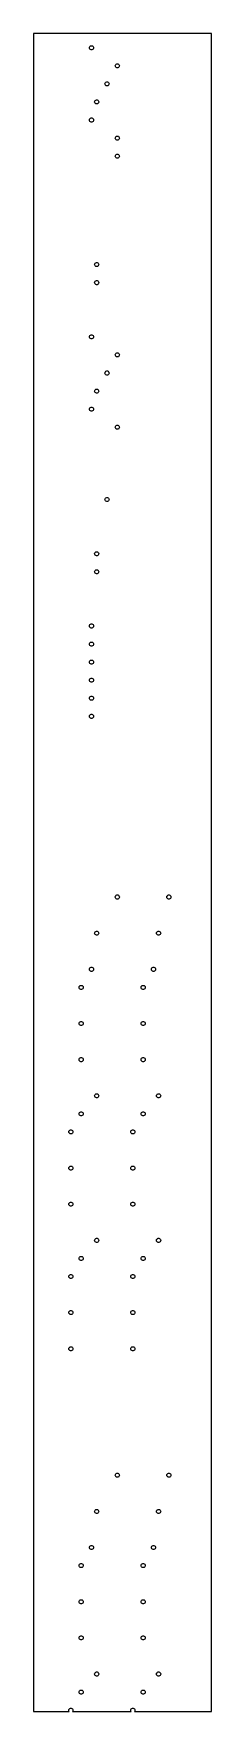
# Model space of a CAD drawing. Header units: metres. Extents: x 0 to 69, y 0 to 650.
import ezdxf

# ---------------------------------------------------------------- set-up
doc = ezdxf.new("R2010")
doc.units = ezdxf.units.M

msp = doc.modelspace()

# ---------------------------------------------------------------- linework, layer by layer
for p, q in [((69, 650), (0, 650)), ((0, 650), (0, 0)), ((69, 0), (69, 650)), ((21.7, 644.5), (21.7482, 644.774)), ((21.7482, 644.226), (21.7, 644.5)), ((21.7482, 644.774), (21.8872, 645.014)), ((21.8872, 643.986), (21.7482, 644.226)), ((21.8872, 645.014), (22.1, 645.193)), ((22.1, 643.807), (21.8872, 643.986)), ((22.1, 645.193), (22.3611, 645.288)), ((22.3611, 643.712), (22.1, 643.807)), ((22.3611, 645.288), (22.6389, 645.288)), ((22.6389, 643.712), (22.3611, 643.712)), ((22.6389, 645.288), (22.9, 645.193)), ((22.9, 643.807), (22.6389, 643.712)), ((22.9, 645.193), (23.1128, 645.014)), ((23.1128, 643.986), (22.9, 643.807)), ((23.1128, 645.014), (23.2518, 644.774)), ((23.2518, 644.226), (23.1128, 643.986)), ((23.2518, 644.774), (23.3, 644.5)), ((23.3, 644.5), (23.2518, 644.226)), ((31.7, 637.5), (31.7482, 637.774)), ((31.7482, 637.226), (31.7, 637.5)), ((31.7482, 637.774), (31.8872, 638.014)), ((31.8872, 636.986), (31.7482, 637.226)), ((31.8872, 638.014), (32.1, 638.193)), ((32.1, 638.193), (32.3611, 638.288)), ((32.3611, 638.288), (32.6389, 638.288)), ((32.6389, 638.288), (32.9, 638.193)), ((32.9, 638.193), (33.1128, 638.014)), ((33.1128, 638.014), (33.2518, 637.774)), ((33.2518, 637.226), (33.1128, 636.986)), ((33.2518, 637.774), (33.3, 637.5)), ((33.3, 637.5), (33.2518, 637.226)), ((27.7, 630.5), (27.7482, 630.774)), ((27.7482, 630.226), (27.7, 630.5)), ((27.7482, 630.774), (27.8872, 631.014)), ((27.8872, 631.014), (28.1, 631.193)), ((28.1, 631.193), (28.3611, 631.288)), ((28.3611, 631.288), (28.6389, 631.288)), ((28.6389, 631.288), (28.9, 631.193)), ((28.9, 631.193), (29.1128, 631.014)), ((29.1128, 631.014), (29.2518, 630.774)), ((29.2518, 630.774), (29.3, 630.5)), ((29.3, 630.5), (29.2518, 630.226)), ((32.1, 636.807), (31.8872, 636.986)), ((32.3611, 636.712), (32.1, 636.807)), ((32.6389, 636.712), (32.3611, 636.712)), ((32.9, 636.807), (32.6389, 636.712)), ((33.1128, 636.986), (32.9, 636.807)), ((23.7482, 623.774), (23.8872, 624.014)), ((23.8872, 624.014), (24.1, 624.193)), ((24.1, 624.193), (24.3611, 624.288)), ((24.3611, 624.288), (24.6389, 624.288)), ((24.6389, 624.288), (24.9, 624.193)), ((24.9, 624.193), (25.1128, 624.014)), ((25.1128, 624.014), (25.2518, 623.774)), ((27.8872, 629.986), (27.7482, 630.226)), ((28.1, 629.807), (27.8872, 629.986)), ((28.3611, 629.712), (28.1, 629.807)), ((28.6389, 629.712), (28.3611, 629.712)), ((28.9, 629.807), (28.6389, 629.712)), ((29.1128, 629.986), (28.9, 629.807)), ((29.2518, 630.226), (29.1128, 629.986)), ((23.7, 623.5), (23.7482, 623.774)), ((23.7482, 623.226), (23.7, 623.5)), ((23.8872, 622.986), (23.7482, 623.226)), ((24.1, 622.807), (23.8872, 622.986)), ((24.3611, 622.712), (24.1, 622.807)), ((24.6389, 622.712), (24.3611, 622.712)), ((24.9, 622.807), (24.6389, 622.712)), ((25.1128, 622.986), (24.9, 622.807)), ((25.2518, 623.226), (25.1128, 622.986)), ((25.2518, 623.774), (25.3, 623.5)), ((25.3, 623.5), (25.2518, 623.226)), ((21.7, 616.5), (21.7482, 616.774)), ((21.7482, 616.226), (21.7, 616.5)), ((21.7482, 616.774), (21.8872, 617.014)), ((21.8872, 615.986), (21.7482, 616.226)), ((21.8872, 617.014), (22.1, 617.193)), ((22.1, 615.807), (21.8872, 615.986)), ((22.1, 617.193), (22.3611, 617.288)), ((22.3611, 615.712), (22.1, 615.807)), ((22.3611, 617.288), (22.6389, 617.288)), ((22.6389, 615.712), (22.3611, 615.712)), ((22.6389, 617.288), (22.9, 617.193)), ((22.9, 615.807), (22.6389, 615.712)), ((22.9, 617.193), (23.1128, 617.014)), ((23.1128, 615.986), (22.9, 615.807)), ((23.1128, 617.014), (23.2518, 616.774)), ((23.2518, 616.226), (23.1128, 615.986)), ((23.2518, 616.774), (23.3, 616.5)), ((23.3, 616.5), (23.2518, 616.226)), ((31.7, 609.5), (31.7482, 609.774)), ((31.7482, 609.226), (31.7, 609.5)), ((31.7482, 609.774), (31.8872, 610.014)), ((31.8872, 608.986), (31.7482, 609.226)), ((31.8872, 610.014), (32.1, 610.193)), ((32.1, 608.807), (31.8872, 608.986)), ((32.1, 610.193), (32.3611, 610.288)), ((32.3611, 608.712), (32.1, 608.807)), ((32.3611, 610.288), (32.6389, 610.288)), ((32.6389, 608.712), (32.3611, 608.712)), ((32.6389, 610.288), (32.9, 610.193)), ((32.9, 608.807), (32.6389, 608.712)), ((32.9, 610.193), (33.1128, 610.014)), ((33.1128, 608.986), (32.9, 608.807)), ((33.1128, 610.014), (33.2518, 609.774)), ((33.2518, 609.226), (33.1128, 608.986)), ((33.2518, 609.774), (33.3, 609.5)), ((33.3, 609.5), (33.2518, 609.226)), ((31.7, 602.5), (31.7482, 602.774)), ((31.7482, 602.226), (31.7, 602.5)), ((31.7482, 602.774), (31.8872, 603.014)), ((31.8872, 601.986), (31.7482, 602.226)), ((31.8872, 603.014), (32.1, 603.193)), ((32.1, 601.807), (31.8872, 601.986)), ((32.1, 603.193), (32.3611, 603.288)), ((32.3611, 601.712), (32.1, 601.807)), ((32.3611, 603.288), (32.6389, 603.288)), ((32.6389, 601.712), (32.3611, 601.712)), ((32.6389, 603.288), (32.9, 603.193)), ((32.9, 601.807), (32.6389, 601.712)), ((32.9, 603.193), (33.1128, 603.014)), ((33.1128, 601.986), (32.9, 601.807)), ((33.1128, 603.014), (33.2518, 602.774)), ((33.2518, 602.226), (33.1128, 601.986)), ((33.2518, 602.774), (33.3, 602.5)), ((33.3, 602.5), (33.2518, 602.226)), ((23.7, 560.5), (23.7482, 560.774)), ((23.7482, 560.226), (23.7, 560.5)), ((23.7482, 560.774), (23.8872, 561.014)), ((23.8872, 559.986), (23.7482, 560.226)), ((23.8872, 561.014), (24.1, 561.193)), ((24.1, 559.807), (23.8872, 559.986)), ((24.1, 561.193), (24.3611, 561.288)), ((24.3611, 559.712), (24.1, 559.807)), ((24.3611, 561.288), (24.6389, 561.288)), ((24.6389, 559.712), (24.3611, 559.712)), ((24.6389, 561.288), (24.9, 561.193)), ((24.9, 559.807), (24.6389, 559.712)), ((24.9, 561.193), (25.1128, 561.014)), ((25.1128, 559.986), (24.9, 559.807)), ((25.1128, 561.014), (25.2518, 560.774)), ((25.2518, 560.226), (25.1128, 559.986)), ((25.2518, 560.774), (25.3, 560.5)), ((25.3, 560.5), (25.2518, 560.226)), ((23.7, 553.5), (23.7482, 553.774)), ((23.7482, 553.226), (23.7, 553.5)), ((23.7482, 553.774), (23.8872, 554.014)), ((23.8872, 552.986), (23.7482, 553.226)), ((23.8872, 554.014), (24.1, 554.193)), ((24.1, 552.807), (23.8872, 552.986)), ((24.1, 554.193), (24.3611, 554.288)), ((24.3611, 552.712), (24.1, 552.807)), ((24.3611, 554.288), (24.6389, 554.288)), ((24.6389, 552.712), (24.3611, 552.712)), ((24.6389, 554.288), (24.9, 554.193)), ((24.9, 552.807), (24.6389, 552.712)), ((24.9, 554.193), (25.1128, 554.014)), ((25.1128, 552.986), (24.9, 552.807)), ((25.1128, 554.014), (25.2518, 553.774)), ((25.2518, 553.226), (25.1128, 552.986)), ((25.2518, 553.774), (25.3, 553.5)), ((25.3, 553.5), (25.2518, 553.226)), ((21.7482, 532.774), (21.8872, 533.014)), ((21.8872, 533.014), (22.1, 533.193)), ((22.1, 533.193), (22.3611, 533.288)), ((22.3611, 533.288), (22.6389, 533.288)), ((22.6389, 533.288), (22.9, 533.193)), ((22.9, 533.193), (23.1128, 533.014)), ((23.1128, 533.014), (23.2518, 532.774)), ((21.7, 532.5), (21.7482, 532.774)), ((21.7482, 532.226), (21.7, 532.5)), ((21.8872, 531.986), (21.7482, 532.226)), ((22.1, 531.807), (21.8872, 531.986)), ((22.3611, 531.712), (22.1, 531.807)), ((22.6389, 531.712), (22.3611, 531.712)), ((22.9, 531.807), (22.6389, 531.712)), ((23.1128, 531.986), (22.9, 531.807)), ((23.2518, 532.226), (23.1128, 531.986)), ((23.2518, 532.774), (23.3, 532.5)), ((23.3, 532.5), (23.2518, 532.226)), ((31.7, 525.5), (31.7482, 525.774)), ((31.7482, 525.226), (31.7, 525.5)), ((31.7482, 525.774), (31.8872, 526.014)), ((31.8872, 524.986), (31.7482, 525.226)), ((31.8872, 526.014), (32.1, 526.193)), ((32.1, 524.807), (31.8872, 524.986)), ((32.1, 526.193), (32.3611, 526.288)), ((32.3611, 524.712), (32.1, 524.807)), ((32.3611, 526.288), (32.6389, 526.288)), ((32.6389, 524.712), (32.3611, 524.712)), ((32.6389, 526.288), (32.9, 526.193)), ((32.9, 524.807), (32.6389, 524.712)), ((32.9, 526.193), (33.1128, 526.014)), ((33.1128, 524.986), (32.9, 524.807)), ((33.1128, 526.014), (33.2518, 525.774)), ((33.2518, 525.226), (33.1128, 524.986)), ((33.2518, 525.774), (33.3, 525.5)), ((33.3, 525.5), (33.2518, 525.226)), ((27.7, 518.5), (27.7482, 518.774)), ((27.7482, 518.226), (27.7, 518.5)), ((27.7482, 518.774), (27.8872, 519.014)), ((27.8872, 517.986), (27.7482, 518.226)), ((27.8872, 519.014), (28.1, 519.193)), ((28.1, 517.807), (27.8872, 517.986)), ((28.1, 519.193), (28.3611, 519.288)), ((28.3611, 517.712), (28.1, 517.807)), ((28.3611, 519.288), (28.6389, 519.288)), ((28.6389, 517.712), (28.3611, 517.712)), ((28.6389, 519.288), (28.9, 519.193)), ((28.9, 517.807), (28.6389, 517.712)), ((28.9, 519.193), (29.1128, 519.014)), ((29.1128, 517.986), (28.9, 517.807)), ((29.1128, 519.014), (29.2518, 518.774)), ((29.2518, 518.226), (29.1128, 517.986)), ((29.2518, 518.774), (29.3, 518.5)), ((29.3, 518.5), (29.2518, 518.226)), ((23.7, 511.5), (23.7482, 511.774)), ((23.7482, 511.226), (23.7, 511.5)), ((23.7482, 511.774), (23.8872, 512.014)), ((23.8872, 510.986), (23.7482, 511.226)), ((23.8872, 512.014), (24.1, 512.193)), ((24.1, 510.807), (23.8872, 510.986)), ((24.1, 512.193), (24.3611, 512.288)), ((24.3611, 510.712), (24.1, 510.807)), ((24.3611, 512.288), (24.6389, 512.288)), ((24.6389, 510.712), (24.3611, 510.712)), ((24.6389, 512.288), (24.9, 512.193)), ((24.9, 510.807), (24.6389, 510.712)), ((24.9, 512.193), (25.1128, 512.014)), ((25.1128, 510.986), (24.9, 510.807)), ((25.1128, 512.014), (25.2518, 511.774)), ((25.2518, 511.226), (25.1128, 510.986)), ((25.2518, 511.774), (25.3, 511.5)), ((25.3, 511.5), (25.2518, 511.226)), ((21.7, 504.5), (21.7482, 504.774)), ((21.7482, 504.226), (21.7, 504.5)), ((21.7482, 504.774), (21.8872, 505.014)), ((21.8872, 503.986), (21.7482, 504.226)), ((21.8872, 505.014), (22.1, 505.193)), ((22.1, 503.807), (21.8872, 503.986)), ((22.1, 505.193), (22.3611, 505.288)), ((22.3611, 503.712), (22.1, 503.807)), ((22.3611, 505.288), (22.6389, 505.288)), ((22.6389, 503.712), (22.3611, 503.712)), ((22.6389, 505.288), (22.9, 505.193)), ((22.9, 503.807), (22.6389, 503.712)), ((22.9, 505.193), (23.1128, 505.014)), ((23.1128, 503.986), (22.9, 503.807)), ((23.1128, 505.014), (23.2518, 504.774)), ((23.2518, 504.226), (23.1128, 503.986)), ((23.2518, 504.774), (23.3, 504.5)), ((23.3, 504.5), (23.2518, 504.226)), ((31.7, 497.5), (31.7482, 497.774)), ((31.7482, 497.226), (31.7, 497.5)), ((31.7482, 497.774), (31.8872, 498.014)), ((31.8872, 496.986), (31.7482, 497.226)), ((31.8872, 498.014), (32.1, 498.193)), ((32.1, 496.807), (31.8872, 496.986)), ((32.1, 498.193), (32.3611, 498.288)), ((32.3611, 496.712), (32.1, 496.807)), ((32.3611, 498.288), (32.6389, 498.288)), ((32.6389, 496.712), (32.3611, 496.712)), ((32.6389, 498.288), (32.9, 498.193)), ((32.9, 496.807), (32.6389, 496.712)), ((32.9, 498.193), (33.1128, 498.014)), ((33.1128, 496.986), (32.9, 496.807)), ((33.1128, 498.014), (33.2518, 497.774)), ((33.2518, 497.226), (33.1128, 496.986)), ((33.2518, 497.774), (33.3, 497.5)), ((33.3, 497.5), (33.2518, 497.226)), ((27.7, 469.5), (27.7482, 469.774)), ((27.7482, 469.226), (27.7, 469.5)), ((27.7482, 469.774), (27.8872, 470.014)), ((27.8872, 468.986), (27.7482, 469.226)), ((27.8872, 470.014), (28.1, 470.193)), ((28.1, 468.807), (27.8872, 468.986)), ((28.1, 470.193), (28.3611, 470.288)), ((28.3611, 468.712), (28.1, 468.807)), ((28.3611, 470.288), (28.6389, 470.288)), ((28.6389, 468.712), (28.3611, 468.712)), ((28.6389, 470.288), (28.9, 470.193)), ((28.9, 468.807), (28.6389, 468.712)), ((28.9, 470.193), (29.1128, 470.014)), ((29.1128, 468.986), (28.9, 468.807)), ((29.1128, 470.014), (29.2518, 469.774)), ((29.2518, 469.226), (29.1128, 468.986)), ((29.2518, 469.774), (29.3, 469.5)), ((29.3, 469.5), (29.2518, 469.226)), ((23.7, 448.5), (23.7482, 448.774)), ((23.7482, 448.226), (23.7, 448.5)), ((23.7482, 448.774), (23.8872, 449.014)), ((23.8872, 449.014), (24.1, 449.193)), ((24.1, 449.193), (24.3611, 449.288)), ((24.3611, 449.288), (24.6389, 449.288)), ((24.6389, 449.288), (24.9, 449.193)), ((24.9, 449.193), (25.1128, 449.014)), ((25.1128, 449.014), (25.2518, 448.774)), ((25.2518, 448.774), (25.3, 448.5)), ((25.3, 448.5), (25.2518, 448.226)), ((23.8872, 447.986), (23.7482, 448.226)), ((23.7482, 441.774), (23.8872, 442.014)), ((24.1, 447.807), (23.8872, 447.986)), ((23.8872, 442.014), (24.1, 442.193)), ((24.3611, 447.712), (24.1, 447.807)), ((24.1, 442.193), (24.3611, 442.288)), ((24.6389, 447.712), (24.3611, 447.712)), ((24.3611, 442.288), (24.6389, 442.288)), ((24.9, 447.807), (24.6389, 447.712)), ((24.6389, 442.288), (24.9, 442.193)), ((25.1128, 447.986), (24.9, 447.807)), ((24.9, 442.193), (25.1128, 442.014)), ((25.2518, 448.226), (25.1128, 447.986)), ((25.1128, 442.014), (25.2518, 441.774)), ((23.7, 441.5), (23.7482, 441.774)), ((23.7482, 441.226), (23.7, 441.5)), ((23.8872, 440.986), (23.7482, 441.226)), ((24.1, 440.807), (23.8872, 440.986)), ((24.3611, 440.712), (24.1, 440.807)), ((24.6389, 440.712), (24.3611, 440.712)), ((24.9, 440.807), (24.6389, 440.712)), ((25.1128, 440.986), (24.9, 440.807)), ((25.2518, 441.226), (25.1128, 440.986)), ((25.2518, 441.774), (25.3, 441.5)), ((25.3, 441.5), (25.2518, 441.226)), ((21.7, 420.5), (21.7482, 420.774)), ((21.7482, 420.226), (21.7, 420.5)), ((21.7482, 420.774), (21.8872, 421.014)), ((21.8872, 419.986), (21.7482, 420.226)), ((21.8872, 421.014), (22.1, 421.193)), ((22.1, 419.807), (21.8872, 419.986)), ((22.1, 421.193), (22.3611, 421.288)), ((22.3611, 419.712), (22.1, 419.807)), ((22.3611, 421.288), (22.6389, 421.288)), ((22.6389, 419.712), (22.3611, 419.712)), ((22.6389, 421.288), (22.9, 421.193)), ((22.9, 419.807), (22.6389, 419.712)), ((22.9, 421.193), (23.1128, 421.014)), ((23.1128, 419.986), (22.9, 419.807)), ((23.1128, 421.014), (23.2518, 420.774)), ((23.2518, 420.226), (23.1128, 419.986)), ((23.2518, 420.774), (23.3, 420.5)), ((23.3, 420.5), (23.2518, 420.226)), ((21.7, 413.5), (21.7482, 413.774)), ((21.7482, 413.226), (21.7, 413.5)), ((21.7482, 413.774), (21.8872, 414.014)), ((21.8872, 412.986), (21.7482, 413.226)), ((21.8872, 414.014), (22.1, 414.193)), ((22.1, 412.807), (21.8872, 412.986)), ((22.1, 414.193), (22.3611, 414.288)), ((22.3611, 412.712), (22.1, 412.807)), ((22.3611, 414.288), (22.6389, 414.288)), ((22.6389, 412.712), (22.3611, 412.712)), ((22.6389, 414.288), (22.9, 414.193)), ((22.9, 412.807), (22.6389, 412.712)), ((22.9, 414.193), (23.1128, 414.014)), ((23.1128, 412.986), (22.9, 412.807)), ((23.1128, 414.014), (23.2518, 413.774)), ((23.2518, 413.226), (23.1128, 412.986)), ((23.2518, 413.774), (23.3, 413.5)), ((23.3, 413.5), (23.2518, 413.226)), ((21.7, 406.5), (21.7482, 406.774)), ((21.7482, 406.226), (21.7, 406.5)), ((21.7482, 406.774), (21.8872, 407.014)), ((21.8872, 405.986), (21.7482, 406.226)), ((21.8872, 407.014), (22.1, 407.193)), ((22.1, 405.807), (21.8872, 405.986)), ((22.1, 407.193), (22.3611, 407.288)), ((22.3611, 405.712), (22.1, 405.807)), ((22.3611, 407.288), (22.6389, 407.288)), ((22.6389, 405.712), (22.3611, 405.712)), ((22.6389, 407.288), (22.9, 407.193)), ((22.9, 405.807), (22.6389, 405.712)), ((22.9, 407.193), (23.1128, 407.014)), ((23.1128, 405.986), (22.9, 405.807)), ((23.1128, 407.014), (23.2518, 406.774)), ((23.2518, 406.226), (23.1128, 405.986)), ((23.2518, 406.774), (23.3, 406.5)), ((23.3, 406.5), (23.2518, 406.226)), ((21.7, 399.5), (21.7482, 399.774)), ((21.7482, 399.226), (21.7, 399.5)), ((21.7482, 399.774), (21.8872, 400.014)), ((21.8872, 398.986), (21.7482, 399.226)), ((21.8872, 400.014), (22.1, 400.193)), ((22.1, 398.807), (21.8872, 398.986)), ((22.1, 400.193), (22.3611, 400.288)), ((22.3611, 398.712), (22.1, 398.807)), ((22.3611, 400.288), (22.6389, 400.288)), ((22.6389, 398.712), (22.3611, 398.712)), ((22.6389, 400.288), (22.9, 400.193)), ((22.9, 398.807), (22.6389, 398.712)), ((22.9, 400.193), (23.1128, 400.014)), ((23.1128, 398.986), (22.9, 398.807)), ((23.1128, 400.014), (23.2518, 399.774)), ((23.2518, 399.226), (23.1128, 398.986)), ((23.2518, 399.774), (23.3, 399.5)), ((23.3, 399.5), (23.2518, 399.226)), ((21.7, 392.5), (21.7482, 392.774)), ((21.7482, 392.226), (21.7, 392.5)), ((21.7482, 392.774), (21.8872, 393.014)), ((21.8872, 391.986), (21.7482, 392.226)), ((21.8872, 393.014), (22.1, 393.193)), ((22.1, 391.807), (21.8872, 391.986)), ((22.1, 393.193), (22.3611, 393.288)), ((22.3611, 391.712), (22.1, 391.807)), ((22.3611, 393.288), (22.6389, 393.288)), ((22.6389, 391.712), (22.3611, 391.712)), ((22.6389, 393.288), (22.9, 393.193)), ((22.9, 391.807), (22.6389, 391.712)), ((22.9, 393.193), (23.1128, 393.014)), ((23.1128, 391.986), (22.9, 391.807)), ((23.1128, 393.014), (23.2518, 392.774)), ((23.2518, 392.226), (23.1128, 391.986)), ((23.2518, 392.774), (23.3, 392.5)), ((23.3, 392.5), (23.2518, 392.226)), ((21.7, 385.5), (21.7482, 385.774)), ((21.7482, 385.226), (21.7, 385.5)), ((21.7482, 385.774), (21.8872, 386.014)), ((21.8872, 384.986), (21.7482, 385.226)), ((21.8872, 386.014), (22.1, 386.193)), ((22.1, 384.807), (21.8872, 384.986)), ((22.1, 386.193), (22.3611, 386.288)), ((22.3611, 384.712), (22.1, 384.807)), ((22.3611, 386.288), (22.6389, 386.288)), ((22.6389, 384.712), (22.3611, 384.712)), ((22.6389, 386.288), (22.9, 386.193)), ((22.9, 384.807), (22.6389, 384.712)), ((22.9, 386.193), (23.1128, 386.014)), ((23.1128, 384.986), (22.9, 384.807)), ((23.1128, 386.014), (23.2518, 385.774)), ((23.2518, 385.226), (23.1128, 384.986)), ((23.2518, 385.774), (23.3, 385.5)), ((23.3, 385.5), (23.2518, 385.226)), ((31.7, 315.5), (31.7482, 315.774)), ((31.7482, 315.226), (31.7, 315.5)), ((31.7482, 315.774), (31.8872, 316.014)), ((31.8872, 314.986), (31.7482, 315.226)), ((31.8872, 316.014), (32.1, 316.193)), ((32.1, 314.807), (31.8872, 314.986)), ((32.1, 316.193), (32.3611, 316.288)), ((32.3611, 314.712), (32.1, 314.807)), ((32.3611, 316.288), (32.6389, 316.288)), ((32.6389, 314.712), (32.3611, 314.712)), ((32.6389, 316.288), (32.9, 316.193)), ((32.9, 314.807), (32.6389, 314.712)), ((32.9, 316.193), (33.1128, 316.014)), ((33.1128, 314.986), (32.9, 314.807)), ((33.1128, 316.014), (33.2518, 315.774)), ((33.2518, 315.226), (33.1128, 314.986)), ((33.2518, 315.774), (33.3, 315.5)), ((33.3, 315.5), (33.2518, 315.226)), ((51.7, 315.5), (51.7482, 315.774)), ((51.7482, 315.226), (51.7, 315.5)), ((51.7482, 315.774), (51.8872, 316.014)), ((51.8872, 314.986), (51.7482, 315.226)), ((51.8872, 316.014), (52.1, 316.193)), ((52.1, 314.807), (51.8872, 314.986)), ((52.1, 316.193), (52.3611, 316.288)), ((52.3611, 314.712), (52.1, 314.807)), ((52.3611, 316.288), (52.6389, 316.288)), ((52.6389, 314.712), (52.3611, 314.712)), ((52.6389, 316.288), (52.9, 316.193)), ((52.9, 314.807), (52.6389, 314.712)), ((52.9, 316.193), (53.1128, 316.014)), ((53.1128, 314.986), (52.9, 314.807)), ((53.1128, 316.014), (53.2518, 315.774)), ((53.2518, 315.226), (53.1128, 314.986)), ((53.2518, 315.774), (53.3, 315.5)), ((53.3, 315.5), (53.2518, 315.226)), ((23.7, 301.5), (23.7482, 301.774)), ((23.7482, 301.226), (23.7, 301.5)), ((23.7482, 301.774), (23.8872, 302.014)), ((23.8872, 300.986), (23.7482, 301.226)), ((23.8872, 302.014), (24.1, 302.193)), ((24.1, 300.807), (23.8872, 300.986)), ((24.1, 302.193), (24.3611, 302.288)), ((24.3611, 300.712), (24.1, 300.807)), ((24.3611, 302.288), (24.6389, 302.288)), ((24.6389, 300.712), (24.3611, 300.712)), ((24.6389, 302.288), (24.9, 302.193)), ((24.9, 300.807), (24.6389, 300.712)), ((24.9, 302.193), (25.1128, 302.014)), ((25.1128, 300.986), (24.9, 300.807)), ((25.1128, 302.014), (25.2518, 301.774)), ((25.2518, 301.226), (25.1128, 300.986)), ((25.2518, 301.774), (25.3, 301.5)), ((25.3, 301.5), (25.2518, 301.226)), ((47.7, 301.5), (47.7482, 301.774)), ((47.7482, 301.226), (47.7, 301.5)), ((47.7482, 301.774), (47.8872, 302.014)), ((47.8872, 300.986), (47.7482, 301.226)), ((47.8872, 302.014), (48.1, 302.193)), ((48.1, 300.807), (47.8872, 300.986)), ((48.1, 302.193), (48.3611, 302.288)), ((48.3611, 300.712), (48.1, 300.807)), ((48.3611, 302.288), (48.6389, 302.288)), ((48.6389, 300.712), (48.3611, 300.712)), ((48.6389, 302.288), (48.9, 302.193)), ((48.9, 300.807), (48.6389, 300.712)), ((48.9, 302.193), (49.1128, 302.014)), ((49.1128, 300.986), (48.9, 300.807)), ((49.1128, 302.014), (49.2518, 301.774)), ((49.2518, 301.226), (49.1128, 300.986)), ((49.2518, 301.774), (49.3, 301.5)), ((49.3, 301.5), (49.2518, 301.226)), ((21.7, 287.5), (21.7482, 287.774)), ((21.7482, 287.226), (21.7, 287.5)), ((21.7482, 287.774), (21.8872, 288.014)), ((21.8872, 286.986), (21.7482, 287.226)), ((21.8872, 288.014), (22.1, 288.193)), ((22.1, 286.807), (21.8872, 286.986)), ((22.1, 288.193), (22.3611, 288.288)), ((22.3611, 286.712), (22.1, 286.807)), ((22.3611, 288.288), (22.6389, 288.288)), ((22.6389, 286.712), (22.3611, 286.712)), ((22.6389, 288.288), (22.9, 288.193)), ((22.9, 286.807), (22.6389, 286.712)), ((22.9, 288.193), (23.1128, 288.014)), ((23.1128, 286.986), (22.9, 286.807)), ((23.1128, 288.014), (23.2518, 287.774)), ((23.2518, 287.226), (23.1128, 286.986)), ((23.2518, 287.774), (23.3, 287.5)), ((23.3, 287.5), (23.2518, 287.226)), ((45.7, 287.5), (45.7482, 287.774)), ((45.7482, 287.226), (45.7, 287.5)), ((45.7482, 287.774), (45.8872, 288.014)), ((45.8872, 286.986), (45.7482, 287.226)), ((45.8872, 288.014), (46.1, 288.193)), ((46.1, 286.807), (45.8872, 286.986)), ((46.1, 288.193), (46.3611, 288.288)), ((46.3611, 286.712), (46.1, 286.807)), ((46.3611, 288.288), (46.6389, 288.288)), ((46.6389, 286.712), (46.3611, 286.712)), ((46.6389, 288.288), (46.9, 288.193)), ((46.9, 286.807), (46.6389, 286.712)), ((46.9, 288.193), (47.1128, 288.014)), ((47.1128, 286.986), (46.9, 286.807)), ((47.1128, 288.014), (47.2518, 287.774)), ((47.2518, 287.226), (47.1128, 286.986)), ((47.2518, 287.774), (47.3, 287.5)), ((47.3, 287.5), (47.2518, 287.226)), ((17.7, 280.5), (17.7482, 280.774)), ((17.7482, 280.226), (17.7, 280.5)), ((17.7482, 280.774), (17.8872, 281.014)), ((17.8872, 279.986), (17.7482, 280.226)), ((17.8872, 281.014), (18.1, 281.193)), ((18.1, 279.807), (17.8872, 279.986)), ((18.1, 281.193), (18.3611, 281.288)), ((18.3611, 279.712), (18.1, 279.807)), ((18.3611, 281.288), (18.6389, 281.288)), ((18.6389, 279.712), (18.3611, 279.712)), ((18.6389, 281.288), (18.9, 281.193)), ((18.9, 279.807), (18.6389, 279.712)), ((18.9, 281.193), (19.1128, 281.014)), ((19.1128, 279.986), (18.9, 279.807)), ((19.1128, 281.014), (19.2518, 280.774)), ((19.2518, 280.226), (19.1128, 279.986)), ((19.2518, 280.774), (19.3, 280.5)), ((19.3, 280.5), (19.2518, 280.226)), ((41.7, 280.5), (41.7482, 280.774)), ((41.7482, 280.226), (41.7, 280.5)), ((41.7482, 280.774), (41.8872, 281.014)), ((41.8872, 279.986), (41.7482, 280.226)), ((41.8872, 281.014), (42.1, 281.193)), ((42.1, 279.807), (41.8872, 279.986)), ((42.1, 281.193), (42.3611, 281.288)), ((42.3611, 279.712), (42.1, 279.807)), ((42.3611, 281.288), (42.6389, 281.288)), ((42.6389, 279.712), (42.3611, 279.712)), ((42.6389, 281.288), (42.9, 281.193)), ((42.9, 279.807), (42.6389, 279.712)), ((42.9, 281.193), (43.1128, 281.014)), ((43.1128, 279.986), (42.9, 279.807)), ((43.1128, 281.014), (43.2518, 280.774)), ((43.2518, 280.226), (43.1128, 279.986)), ((43.2518, 280.774), (43.3, 280.5)), ((43.3, 280.5), (43.2518, 280.226)), ((17.7, 266.5), (17.7482, 266.774)), ((17.7482, 266.226), (17.7, 266.5)), ((17.7482, 266.774), (17.8872, 267.014)), ((17.8872, 267.014), (18.1, 267.193)), ((18.1, 267.193), (18.3611, 267.288)), ((18.3611, 267.288), (18.6389, 267.288)), ((18.6389, 267.288), (18.9, 267.193)), ((18.9, 267.193), (19.1128, 267.014)), ((19.1128, 267.014), (19.2518, 266.774)), ((19.2518, 266.774), (19.3, 266.5)), ((19.3, 266.5), (19.2518, 266.226)), ((41.7, 266.5), (41.7482, 266.774)), ((41.7482, 266.226), (41.7, 266.5)), ((41.7482, 266.774), (41.8872, 267.014)), ((41.8872, 267.014), (42.1, 267.193)), ((42.1, 267.193), (42.3611, 267.288)), ((42.3611, 267.288), (42.6389, 267.288)), ((42.6389, 267.288), (42.9, 267.193)), ((42.9, 267.193), (43.1128, 267.014)), ((43.1128, 267.014), (43.2518, 266.774)), ((43.2518, 266.774), (43.3, 266.5)), ((43.3, 266.5), (43.2518, 266.226)), ((17.8872, 265.986), (17.7482, 266.226)), ((18.1, 265.807), (17.8872, 265.986)), ((18.3611, 265.712), (18.1, 265.807)), ((18.6389, 265.712), (18.3611, 265.712)), ((18.9, 265.807), (18.6389, 265.712)), ((19.1128, 265.986), (18.9, 265.807)), ((19.2518, 266.226), (19.1128, 265.986)), ((41.8872, 265.986), (41.7482, 266.226)), ((42.1, 265.807), (41.8872, 265.986)), ((42.3611, 265.712), (42.1, 265.807)), ((42.6389, 265.712), (42.3611, 265.712)), ((42.9, 265.807), (42.6389, 265.712)), ((43.1128, 265.986), (42.9, 265.807)), ((43.2518, 266.226), (43.1128, 265.986)), ((17.7, 252.5), (17.7482, 252.774)), ((17.7482, 252.226), (17.7, 252.5)), ((17.7482, 252.774), (17.8872, 253.014)), ((17.8872, 251.986), (17.7482, 252.226)), ((17.8872, 253.014), (18.1, 253.193)), ((18.1, 251.807), (17.8872, 251.986)), ((18.1, 253.193), (18.3611, 253.288)), ((18.3611, 251.712), (18.1, 251.807)), ((18.3611, 253.288), (18.6389, 253.288)), ((18.6389, 251.712), (18.3611, 251.712)), ((18.6389, 253.288), (18.9, 253.193)), ((18.9, 251.807), (18.6389, 251.712)), ((18.9, 253.193), (19.1128, 253.014)), ((19.1128, 251.986), (18.9, 251.807)), ((19.1128, 253.014), (19.2518, 252.774)), ((19.2518, 252.226), (19.1128, 251.986)), ((19.2518, 252.774), (19.3, 252.5)), ((19.3, 252.5), (19.2518, 252.226)), ((41.7, 252.5), (41.7482, 252.774)), ((41.7482, 252.226), (41.7, 252.5)), ((41.7482, 252.774), (41.8872, 253.014)), ((41.8872, 251.986), (41.7482, 252.226)), ((41.8872, 253.014), (42.1, 253.193)), ((42.1, 251.807), (41.8872, 251.986)), ((42.1, 253.193), (42.3611, 253.288)), ((42.3611, 251.712), (42.1, 251.807)), ((42.3611, 253.288), (42.6389, 253.288)), ((42.6389, 251.712), (42.3611, 251.712)), ((42.6389, 253.288), (42.9, 253.193)), ((42.9, 251.807), (42.6389, 251.712)), ((42.9, 253.193), (43.1128, 253.014)), ((43.1128, 251.986), (42.9, 251.807)), ((43.1128, 253.014), (43.2518, 252.774)), ((43.2518, 252.226), (43.1128, 251.986)), ((43.2518, 252.774), (43.3, 252.5)), ((43.3, 252.5), (43.2518, 252.226)), ((23.7, 238.5), (23.7482, 238.774)), ((23.7482, 238.226), (23.7, 238.5)), ((23.7482, 238.774), (23.8872, 239.014)), ((23.8872, 237.986), (23.7482, 238.226)), ((23.8872, 239.014), (24.1, 239.193)), ((24.1, 237.807), (23.8872, 237.986)), ((24.1, 239.193), (24.3611, 239.288)), ((24.3611, 237.712), (24.1, 237.807)), ((24.3611, 239.288), (24.6389, 239.288)), ((24.6389, 237.712), (24.3611, 237.712)), ((24.6389, 239.288), (24.9, 239.193)), ((24.9, 237.807), (24.6389, 237.712)), ((24.9, 239.193), (25.1128, 239.014)), ((25.1128, 237.986), (24.9, 237.807)), ((25.1128, 239.014), (25.2518, 238.774)), ((25.2518, 238.226), (25.1128, 237.986)), ((25.2518, 238.774), (25.3, 238.5)), ((25.3, 238.5), (25.2518, 238.226)), ((47.7, 238.5), (47.7482, 238.774)), ((47.7482, 238.226), (47.7, 238.5)), ((47.7482, 238.774), (47.8872, 239.014)), ((47.8872, 237.986), (47.7482, 238.226)), ((47.8872, 239.014), (48.1, 239.193)), ((48.1, 237.807), (47.8872, 237.986)), ((48.1, 239.193), (48.3611, 239.288)), ((48.3611, 237.712), (48.1, 237.807)), ((48.3611, 239.288), (48.6389, 239.288)), ((48.6389, 237.712), (48.3611, 237.712)), ((48.6389, 239.288), (48.9, 239.193)), ((48.9, 237.807), (48.6389, 237.712)), ((48.9, 239.193), (49.1128, 239.014)), ((49.1128, 237.986), (48.9, 237.807)), ((49.1128, 239.014), (49.2518, 238.774)), ((49.2518, 238.226), (49.1128, 237.986)), ((49.2518, 238.774), (49.3, 238.5)), ((49.3, 238.5), (49.2518, 238.226)), ((17.7, 231.5), (17.7482, 231.774)), ((17.7482, 231.226), (17.7, 231.5)), ((17.7482, 231.774), (17.8872, 232.014)), ((17.8872, 230.986), (17.7482, 231.226)), ((17.8872, 232.014), (18.1, 232.193)), ((18.1, 230.807), (17.8872, 230.986)), ((18.1, 232.193), (18.3611, 232.288)), ((18.3611, 230.712), (18.1, 230.807)), ((18.3611, 232.288), (18.6389, 232.288)), ((18.6389, 230.712), (18.3611, 230.712)), ((18.6389, 232.288), (18.9, 232.193)), ((18.9, 230.807), (18.6389, 230.712)), ((18.9, 232.193), (19.1128, 232.014)), ((19.1128, 230.986), (18.9, 230.807)), ((19.1128, 232.014), (19.2518, 231.774)), ((19.2518, 231.226), (19.1128, 230.986)), ((19.2518, 231.774), (19.3, 231.5)), ((19.3, 231.5), (19.2518, 231.226)), ((41.7, 231.5), (41.7482, 231.774)), ((41.7482, 231.226), (41.7, 231.5)), ((41.7482, 231.774), (41.8872, 232.014)), ((41.8872, 230.986), (41.7482, 231.226)), ((41.8872, 232.014), (42.1, 232.193)), ((42.1, 230.807), (41.8872, 230.986)), ((42.1, 232.193), (42.3611, 232.288)), ((42.3611, 230.712), (42.1, 230.807)), ((42.3611, 232.288), (42.6389, 232.288)), ((42.6389, 230.712), (42.3611, 230.712)), ((42.6389, 232.288), (42.9, 232.193)), ((42.9, 230.807), (42.6389, 230.712)), ((42.9, 232.193), (43.1128, 232.014)), ((43.1128, 230.986), (42.9, 230.807)), ((43.1128, 232.014), (43.2518, 231.774)), ((43.2518, 231.226), (43.1128, 230.986)), ((43.2518, 231.774), (43.3, 231.5)), ((43.3, 231.5), (43.2518, 231.226)), ((13.7, 224.5), (13.7482, 224.774)), ((13.7482, 224.226), (13.7, 224.5)), ((13.7482, 224.774), (13.8872, 225.014)), ((13.8872, 223.986), (13.7482, 224.226)), ((13.8872, 225.014), (14.1, 225.193)), ((14.1, 223.807), (13.8872, 223.986)), ((14.1, 225.193), (14.3611, 225.288)), ((14.3611, 223.712), (14.1, 223.807)), ((14.3611, 225.288), (14.6389, 225.288)), ((14.6389, 223.712), (14.3611, 223.712)), ((14.6389, 225.288), (14.9, 225.193)), ((14.9, 223.807), (14.6389, 223.712)), ((14.9, 225.193), (15.1128, 225.014)), ((15.1128, 223.986), (14.9, 223.807)), ((15.1128, 225.014), (15.2517, 224.774)), ((15.2517, 224.226), (15.1128, 223.986)), ((15.2517, 224.774), (15.3, 224.5)), ((15.3, 224.5), (15.2517, 224.226)), ((37.7, 224.5), (37.7482, 224.774)), ((37.7482, 224.226), (37.7, 224.5)), ((37.7482, 224.774), (37.8872, 225.014)), ((37.8872, 223.986), (37.7482, 224.226)), ((37.8872, 225.014), (38.1, 225.193)), ((38.1, 223.807), (37.8872, 223.986)), ((38.1, 225.193), (38.3611, 225.288)), ((38.3611, 223.712), (38.1, 223.807)), ((38.3611, 225.288), (38.6389, 225.288)), ((38.6389, 223.712), (38.3611, 223.712)), ((38.6389, 225.288), (38.9, 225.193)), ((38.9, 223.807), (38.6389, 223.712)), ((38.9, 225.193), (39.1128, 225.014)), ((39.1128, 223.986), (38.9, 223.807)), ((39.1128, 225.014), (39.2518, 224.774)), ((39.2518, 224.226), (39.1128, 223.986)), ((39.2518, 224.774), (39.3, 224.5)), ((39.3, 224.5), (39.2518, 224.226)), ((13.7, 210.5), (13.7482, 210.774)), ((13.7482, 210.226), (13.7, 210.5)), ((13.7482, 210.774), (13.8872, 211.014)), ((13.8872, 209.986), (13.7482, 210.226)), ((13.8872, 211.014), (14.1, 211.193)), ((14.1, 209.807), (13.8872, 209.986)), ((14.1, 211.193), (14.3611, 211.288)), ((14.3611, 209.712), (14.1, 209.807)), ((14.3611, 211.288), (14.6389, 211.288)), ((14.6389, 209.712), (14.3611, 209.712)), ((14.6389, 211.288), (14.9, 211.193)), ((14.9, 209.807), (14.6389, 209.712)), ((14.9, 211.193), (15.1128, 211.014)), ((15.1128, 209.986), (14.9, 209.807)), ((15.1128, 211.014), (15.2517, 210.774)), ((15.2517, 210.226), (15.1128, 209.986)), ((15.2517, 210.774), (15.3, 210.5)), ((15.3, 210.5), (15.2517, 210.226)), ((37.7, 210.5), (37.7482, 210.774)), ((37.7482, 210.226), (37.7, 210.5)), ((37.7482, 210.774), (37.8872, 211.014)), ((37.8872, 209.986), (37.7482, 210.226)), ((37.8872, 211.014), (38.1, 211.193)), ((38.1, 209.807), (37.8872, 209.986)), ((38.1, 211.193), (38.3611, 211.288)), ((38.3611, 209.712), (38.1, 209.807)), ((38.3611, 211.288), (38.6389, 211.288)), ((38.6389, 209.712), (38.3611, 209.712)), ((38.6389, 211.288), (38.9, 211.193)), ((38.9, 209.807), (38.6389, 209.712)), ((38.9, 211.193), (39.1128, 211.014)), ((39.1128, 209.986), (38.9, 209.807)), ((39.1128, 211.014), (39.2518, 210.774)), ((39.2518, 210.226), (39.1128, 209.986)), ((39.2518, 210.774), (39.3, 210.5)), ((39.3, 210.5), (39.2518, 210.226)), ((13.7, 196.5), (13.7482, 196.774)), ((13.7482, 196.226), (13.7, 196.5)), ((13.7482, 196.774), (13.8872, 197.014)), ((13.8872, 195.986), (13.7482, 196.226)), ((13.8872, 197.014), (14.1, 197.193)), ((14.1, 195.807), (13.8872, 195.986)), ((14.1, 197.193), (14.3611, 197.288)), ((14.3611, 195.712), (14.1, 195.807)), ((14.3611, 197.288), (14.6389, 197.288)), ((14.6389, 195.712), (14.3611, 195.712)), ((14.6389, 197.288), (14.9, 197.193)), ((14.9, 195.807), (14.6389, 195.712)), ((14.9, 197.193), (15.1128, 197.014)), ((15.1128, 195.986), (14.9, 195.807)), ((15.1128, 197.014), (15.2517, 196.774)), ((15.2517, 196.226), (15.1128, 195.986)), ((15.2517, 196.774), (15.3, 196.5)), ((15.3, 196.5), (15.2517, 196.226)), ((37.7, 196.5), (37.7482, 196.774)), ((37.7482, 196.226), (37.7, 196.5)), ((37.7482, 196.774), (37.8872, 197.014)), ((37.8872, 195.986), (37.7482, 196.226)), ((37.8872, 197.014), (38.1, 197.193)), ((38.1, 195.807), (37.8872, 195.986)), ((38.1, 197.193), (38.3611, 197.288)), ((38.3611, 195.712), (38.1, 195.807)), ((38.3611, 197.288), (38.6389, 197.288)), ((38.6389, 195.712), (38.3611, 195.712)), ((38.6389, 197.288), (38.9, 197.193)), ((38.9, 195.807), (38.6389, 195.712)), ((38.9, 197.193), (39.1128, 197.014)), ((39.1128, 195.986), (38.9, 195.807)), ((39.1128, 197.014), (39.2518, 196.774)), ((39.2518, 196.226), (39.1128, 195.986)), ((39.2518, 196.774), (39.3, 196.5)), ((39.3, 196.5), (39.2518, 196.226)), ((23.7, 182.5), (23.7482, 182.774)), ((23.7482, 182.226), (23.7, 182.5)), ((23.7482, 182.774), (23.8872, 183.014)), ((23.8872, 181.986), (23.7482, 182.226)), ((23.8872, 183.014), (24.1, 183.193)), ((24.1, 183.193), (24.3611, 183.288)), ((24.3611, 183.288), (24.6389, 183.288)), ((24.6389, 183.288), (24.9, 183.193)), ((24.9, 183.193), (25.1128, 183.014)), ((25.1128, 183.014), (25.2518, 182.774)), ((25.2518, 182.226), (25.1128, 181.986)), ((25.2518, 182.774), (25.3, 182.5)), ((25.3, 182.5), (25.2518, 182.226)), ((47.7, 182.5), (47.7482, 182.774)), ((47.7482, 182.226), (47.7, 182.5)), ((47.7482, 182.774), (47.8872, 183.014)), ((47.8872, 181.986), (47.7482, 182.226)), ((47.8872, 183.014), (48.1, 183.193)), ((48.1, 183.193), (48.3611, 183.288)), ((48.3611, 183.288), (48.6389, 183.288)), ((48.6389, 183.288), (48.9, 183.193)), ((48.9, 183.193), (49.1128, 183.014)), ((49.1128, 183.014), (49.2518, 182.774)), ((49.2518, 182.226), (49.1128, 181.986)), ((49.2518, 182.774), (49.3, 182.5)), ((49.3, 182.5), (49.2518, 182.226)), ((17.7, 175.5), (17.7482, 175.774)), ((17.7482, 175.226), (17.7, 175.5)), ((17.7482, 175.774), (17.8872, 176.014)), ((17.8872, 176.014), (18.1, 176.193)), ((18.1, 176.193), (18.3611, 176.288)), ((18.3611, 176.288), (18.6389, 176.288)), ((18.6389, 176.288), (18.9, 176.193)), ((18.9, 176.193), (19.1128, 176.014)), ((19.1128, 176.014), (19.2518, 175.774)), ((19.2518, 175.774), (19.3, 175.5)), ((19.3, 175.5), (19.2518, 175.226)), ((24.1, 181.807), (23.8872, 181.986)), ((24.3611, 181.712), (24.1, 181.807)), ((24.6389, 181.712), (24.3611, 181.712)), ((24.9, 181.807), (24.6389, 181.712)), ((25.1128, 181.986), (24.9, 181.807)), ((41.7, 175.5), (41.7482, 175.774)), ((41.7482, 175.226), (41.7, 175.5)), ((41.7482, 175.774), (41.8872, 176.014)), ((41.8872, 176.014), (42.1, 176.193)), ((42.1, 176.193), (42.3611, 176.288)), ((42.3611, 176.288), (42.6389, 176.288)), ((42.6389, 176.288), (42.9, 176.193)), ((42.9, 176.193), (43.1128, 176.014)), ((43.1128, 176.014), (43.2518, 175.774)), ((43.2518, 175.774), (43.3, 175.5)), ((43.3, 175.5), (43.2518, 175.226)), ((48.1, 181.807), (47.8872, 181.986)), ((48.3611, 181.712), (48.1, 181.807)), ((48.6389, 181.712), (48.3611, 181.712)), ((48.9, 181.807), (48.6389, 181.712)), ((49.1128, 181.986), (48.9, 181.807)), ((13.7482, 168.774), (13.8872, 169.014)), ((13.8872, 169.014), (14.1, 169.193)), ((14.1, 169.193), (14.3611, 169.288)), ((14.3611, 169.288), (14.6389, 169.288)), ((14.6389, 169.288), (14.9, 169.193)), ((14.9, 169.193), (15.1128, 169.014)), ((15.1128, 169.014), (15.2517, 168.774)), ((17.8872, 174.986), (17.7482, 175.226)), ((18.1, 174.807), (17.8872, 174.986)), ((18.3611, 174.712), (18.1, 174.807)), ((18.6389, 174.712), (18.3611, 174.712)), ((18.9, 174.807), (18.6389, 174.712)), ((19.1128, 174.986), (18.9, 174.807)), ((19.2518, 175.226), (19.1128, 174.986)), ((37.7482, 168.774), (37.8872, 169.014)), ((37.8872, 169.014), (38.1, 169.193)), ((38.1, 169.193), (38.3611, 169.288)), ((38.3611, 169.288), (38.6389, 169.288)), ((38.6389, 169.288), (38.9, 169.193)), ((38.9, 169.193), (39.1128, 169.014)), ((39.1128, 169.014), (39.2518, 168.774)), ((41.8872, 174.986), (41.7482, 175.226)), ((42.1, 174.807), (41.8872, 174.986)), ((42.3611, 174.712), (42.1, 174.807)), ((42.6389, 174.712), (42.3611, 174.712)), ((42.9, 174.807), (42.6389, 174.712)), ((43.1128, 174.986), (42.9, 174.807)), ((43.2518, 175.226), (43.1128, 174.986)), ((13.7, 168.5), (13.7482, 168.774)), ((13.7482, 168.226), (13.7, 168.5)), ((13.8872, 167.986), (13.7482, 168.226)), ((14.1, 167.807), (13.8872, 167.986)), ((14.3611, 167.712), (14.1, 167.807)), ((14.6389, 167.712), (14.3611, 167.712)), ((14.9, 167.807), (14.6389, 167.712)), ((15.1128, 167.986), (14.9, 167.807)), ((15.2517, 168.226), (15.1128, 167.986)), ((15.2517, 168.774), (15.3, 168.5)), ((15.3, 168.5), (15.2517, 168.226)), ((37.7, 168.5), (37.7482, 168.774)), ((37.7482, 168.226), (37.7, 168.5)), ((37.8872, 167.986), (37.7482, 168.226)), ((38.1, 167.807), (37.8872, 167.986)), ((38.3611, 167.712), (38.1, 167.807)), ((38.6389, 167.712), (38.3611, 167.712)), ((38.9, 167.807), (38.6389, 167.712)), ((39.1128, 167.986), (38.9, 167.807)), ((39.2518, 168.226), (39.1128, 167.986)), ((39.2518, 168.774), (39.3, 168.5)), ((39.3, 168.5), (39.2518, 168.226)), ((13.7, 154.5), (13.7482, 154.774)), ((13.7482, 154.226), (13.7, 154.5)), ((13.7482, 154.774), (13.8872, 155.014)), ((13.8872, 153.986), (13.7482, 154.226)), ((13.8872, 155.014), (14.1, 155.193)), ((14.1, 153.807), (13.8872, 153.986)), ((14.1, 155.193), (14.3611, 155.288)), ((14.3611, 153.712), (14.1, 153.807)), ((14.3611, 155.288), (14.6389, 155.288)), ((14.6389, 153.712), (14.3611, 153.712)), ((14.6389, 155.288), (14.9, 155.193)), ((14.9, 153.807), (14.6389, 153.712)), ((14.9, 155.193), (15.1128, 155.014)), ((15.1128, 153.986), (14.9, 153.807)), ((15.1128, 155.014), (15.2517, 154.774)), ((15.2517, 154.226), (15.1128, 153.986)), ((15.2517, 154.774), (15.3, 154.5)), ((15.3, 154.5), (15.2517, 154.226)), ((37.7, 154.5), (37.7482, 154.774)), ((37.7482, 154.226), (37.7, 154.5)), ((37.7482, 154.774), (37.8872, 155.014)), ((37.8872, 153.986), (37.7482, 154.226)), ((37.8872, 155.014), (38.1, 155.193)), ((38.1, 153.807), (37.8872, 153.986)), ((38.1, 155.193), (38.3611, 155.288)), ((38.3611, 153.712), (38.1, 153.807)), ((38.3611, 155.288), (38.6389, 155.288)), ((38.6389, 153.712), (38.3611, 153.712)), ((38.6389, 155.288), (38.9, 155.193)), ((38.9, 153.807), (38.6389, 153.712)), ((38.9, 155.193), (39.1128, 155.014)), ((39.1128, 153.986), (38.9, 153.807)), ((39.1128, 155.014), (39.2518, 154.774)), ((39.2518, 154.226), (39.1128, 153.986)), ((39.2518, 154.774), (39.3, 154.5)), ((39.3, 154.5), (39.2518, 154.226)), ((13.7, 140.5), (13.7482, 140.774)), ((13.7482, 140.226), (13.7, 140.5)), ((13.7482, 140.774), (13.8872, 141.014)), ((13.8872, 139.986), (13.7482, 140.226)), ((13.8872, 141.014), (14.1, 141.193)), ((14.1, 139.807), (13.8872, 139.986)), ((14.1, 141.193), (14.3611, 141.288)), ((14.3611, 139.712), (14.1, 139.807)), ((14.3611, 141.288), (14.6389, 141.288)), ((14.6389, 139.712), (14.3611, 139.712)), ((14.6389, 141.288), (14.9, 141.193)), ((14.9, 139.807), (14.6389, 139.712)), ((14.9, 141.193), (15.1128, 141.014)), ((15.1128, 139.986), (14.9, 139.807)), ((15.1128, 141.014), (15.2517, 140.774)), ((15.2517, 140.226), (15.1128, 139.986)), ((15.2517, 140.774), (15.3, 140.5)), ((15.3, 140.5), (15.2517, 140.226)), ((37.7, 140.5), (37.7482, 140.774)), ((37.7482, 140.226), (37.7, 140.5)), ((37.7482, 140.774), (37.8872, 141.014)), ((37.8872, 139.986), (37.7482, 140.226)), ((37.8872, 141.014), (38.1, 141.193)), ((38.1, 139.807), (37.8872, 139.986)), ((38.1, 141.193), (38.3611, 141.288)), ((38.3611, 139.712), (38.1, 139.807)), ((38.3611, 141.288), (38.6389, 141.288)), ((38.6389, 139.712), (38.3611, 139.712)), ((38.6389, 141.288), (38.9, 141.193)), ((38.9, 139.807), (38.6389, 139.712)), ((38.9, 141.193), (39.1128, 141.014)), ((39.1128, 139.986), (38.9, 139.807)), ((39.1128, 141.014), (39.2518, 140.774)), ((39.2518, 140.226), (39.1128, 139.986)), ((39.2518, 140.774), (39.3, 140.5)), ((39.3, 140.5), (39.2518, 140.226)), ((31.7, 91.5), (31.7482, 91.7736)), ((31.7482, 91.2264), (31.7, 91.5)), ((31.7482, 91.7736), (31.8872, 92.0142)), ((31.8872, 90.9858), (31.7482, 91.2264)), ((31.8872, 92.0142), (32.1, 92.1928)), ((32.1, 92.1928), (32.3611, 92.2878)), ((32.3611, 92.2878), (32.6389, 92.2878)), ((32.6389, 92.2878), (32.9, 92.1928)), ((32.9, 92.1928), (33.1128, 92.0142)), ((33.1128, 92.0142), (33.2518, 91.7736)), ((33.2518, 91.2264), (33.1128, 90.9858)), ((33.2518, 91.7736), (33.3, 91.5)), ((33.3, 91.5), (33.2518, 91.2264)), ((51.7, 91.5), (51.7482, 91.7736)), ((51.7482, 91.2264), (51.7, 91.5)), ((51.7482, 91.7736), (51.8872, 92.0142)), ((51.8872, 90.9858), (51.7482, 91.2264)), ((51.8872, 92.0142), (52.1, 92.1928)), ((52.1, 92.1928), (52.3611, 92.2878)), ((52.3611, 92.2878), (52.6389, 92.2878)), ((52.6389, 92.2878), (52.9, 92.1928)), ((52.9, 92.1928), (53.1128, 92.0142)), ((53.1128, 92.0142), (53.2518, 91.7736)), ((53.2518, 91.2264), (53.1128, 90.9858)), ((53.2518, 91.7736), (53.3, 91.5)), ((53.3, 91.5), (53.2518, 91.2264)), ((32.1, 90.8072), (31.8872, 90.9858)), ((32.3611, 90.7121), (32.1, 90.8072)), ((32.6389, 90.7121), (32.3611, 90.7121)), ((32.9, 90.8072), (32.6389, 90.7121)), ((33.1128, 90.9858), (32.9, 90.8072)), ((52.1, 90.8072), (51.8872, 90.9858)), ((52.3611, 90.7121), (52.1, 90.8072)), ((52.6389, 90.7121), (52.3611, 90.7121)), ((52.9, 90.8072), (52.6389, 90.7121)), ((53.1128, 90.9858), (52.9, 90.8072)), ((23.7482, 77.7736), (23.8872, 78.0142)), ((23.8872, 78.0142), (24.1, 78.1928)), ((24.1, 78.1928), (24.3611, 78.2878)), ((24.3611, 78.2878), (24.6389, 78.2878)), ((24.6389, 78.2878), (24.9, 78.1928)), ((24.9, 78.1928), (25.1128, 78.0142)), ((25.1128, 78.0142), (25.2518, 77.7736)), ((47.7482, 77.7736), (47.8872, 78.0142)), ((47.8872, 78.0142), (48.1, 78.1928)), ((48.1, 78.1928), (48.3611, 78.2878)), ((48.3611, 78.2878), (48.6389, 78.2878)), ((48.6389, 78.2878), (48.9, 78.1928)), ((48.9, 78.1928), (49.1128, 78.0142)), ((49.1128, 78.0142), (49.2518, 77.7736)), ((23.7, 77.5), (23.7482, 77.7736)), ((23.7482, 77.2264), (23.7, 77.5)), ((23.8872, 76.9858), (23.7482, 77.2264)), ((24.1, 76.8072), (23.8872, 76.9858)), ((24.3611, 76.7121), (24.1, 76.8072)), ((24.6389, 76.7121), (24.3611, 76.7121)), ((24.9, 76.8072), (24.6389, 76.7121)), ((25.1128, 76.9858), (24.9, 76.8072)), ((25.2518, 77.2264), (25.1128, 76.9858)), ((25.2518, 77.7736), (25.3, 77.5)), ((25.3, 77.5), (25.2518, 77.2264)), ((47.7, 77.5), (47.7482, 77.7736)), ((47.7482, 77.2264), (47.7, 77.5)), ((47.8872, 76.9858), (47.7482, 77.2264)), ((48.1, 76.8072), (47.8872, 76.9858)), ((48.3611, 76.7121), (48.1, 76.8072)), ((48.6389, 76.7121), (48.3611, 76.7121)), ((48.9, 76.8072), (48.6389, 76.7121)), ((49.1128, 76.9858), (48.9, 76.8072)), ((49.2518, 77.2264), (49.1128, 76.9858)), ((49.2518, 77.7736), (49.3, 77.5)), ((49.3, 77.5), (49.2518, 77.2264)), ((21.7, 63.5), (21.7482, 63.7736)), ((21.7482, 63.2264), (21.7, 63.5)), ((21.7482, 63.7736), (21.8872, 64.0142)), ((21.8872, 62.9858), (21.7482, 63.2264)), ((21.8872, 64.0142), (22.1, 64.1928)), ((22.1, 62.8072), (21.8872, 62.9858)), ((22.1, 64.1928), (22.3611, 64.2878)), ((22.3611, 62.7121), (22.1, 62.8072)), ((22.3611, 64.2878), (22.6389, 64.2878)), ((22.6389, 62.7121), (22.3611, 62.7121)), ((22.6389, 64.2878), (22.9, 64.1928)), ((22.9, 62.8072), (22.6389, 62.7121)), ((22.9, 64.1928), (23.1128, 64.0142)), ((23.1128, 62.9858), (22.9, 62.8072)), ((23.1128, 64.0142), (23.2518, 63.7736)), ((23.2518, 63.2264), (23.1128, 62.9858)), ((23.2518, 63.7736), (23.3, 63.5)), ((23.3, 63.5), (23.2518, 63.2264)), ((45.7, 63.5), (45.7482, 63.7736)), ((45.7482, 63.2264), (45.7, 63.5)), ((45.7482, 63.7736), (45.8872, 64.0142)), ((45.8872, 62.9858), (45.7482, 63.2264)), ((45.8872, 64.0142), (46.1, 64.1928)), ((46.1, 62.8072), (45.8872, 62.9858)), ((46.1, 64.1928), (46.3611, 64.2878)), ((46.3611, 62.7121), (46.1, 62.8072)), ((46.3611, 64.2878), (46.6389, 64.2878)), ((46.6389, 62.7121), (46.3611, 62.7121)), ((46.6389, 64.2878), (46.9, 64.1928)), ((46.9, 62.8072), (46.6389, 62.7121)), ((46.9, 64.1928), (47.1128, 64.0142)), ((47.1128, 62.9858), (46.9, 62.8072)), ((47.1128, 64.0142), (47.2518, 63.7736)), ((47.2518, 63.2264), (47.1128, 62.9858)), ((47.2518, 63.7736), (47.3, 63.5)), ((47.3, 63.5), (47.2518, 63.2264)), ((17.7, 56.5), (17.7482, 56.7736)), ((17.7482, 56.2264), (17.7, 56.5)), ((17.7482, 56.7736), (17.8872, 57.0142)), ((17.8872, 55.9858), (17.7482, 56.2264)), ((17.8872, 57.0142), (18.1, 57.1928)), ((18.1, 55.8072), (17.8872, 55.9858)), ((18.1, 57.1928), (18.3611, 57.2878)), ((18.3611, 55.7121), (18.1, 55.8072)), ((18.3611, 57.2878), (18.6389, 57.2878)), ((18.6389, 55.7121), (18.3611, 55.7121)), ((18.6389, 57.2878), (18.9, 57.1928)), ((18.9, 55.8072), (18.6389, 55.7121)), ((18.9, 57.1928), (19.1128, 57.0142)), ((19.1128, 55.9858), (18.9, 55.8072)), ((19.1128, 57.0142), (19.2518, 56.7736)), ((19.2518, 56.2264), (19.1128, 55.9858)), ((19.2518, 56.7736), (19.3, 56.5)), ((19.3, 56.5), (19.2518, 56.2264)), ((41.7, 56.5), (41.7482, 56.7736)), ((41.7482, 56.2264), (41.7, 56.5)), ((41.7482, 56.7736), (41.8872, 57.0142)), ((41.8872, 55.9858), (41.7482, 56.2264)), ((41.8872, 57.0142), (42.1, 57.1928)), ((42.1, 55.8072), (41.8872, 55.9858)), ((42.1, 57.1928), (42.3611, 57.2878)), ((42.3611, 55.7121), (42.1, 55.8072)), ((42.3611, 57.2878), (42.6389, 57.2878)), ((42.6389, 55.7121), (42.3611, 55.7121)), ((42.6389, 57.2878), (42.9, 57.1928)), ((42.9, 55.8072), (42.6389, 55.7121)), ((42.9, 57.1928), (43.1128, 57.0142)), ((43.1128, 55.9858), (42.9, 55.8072)), ((43.1128, 57.0142), (43.2518, 56.7736)), ((43.2518, 56.2264), (43.1128, 55.9858)), ((43.2518, 56.7736), (43.3, 56.5)), ((43.3, 56.5), (43.2518, 56.2264)), ((17.7, 42.5), (17.7482, 42.7736)), ((17.7482, 42.2264), (17.7, 42.5)), ((17.7482, 42.7736), (17.8872, 43.0142)), ((17.8872, 41.9858), (17.7482, 42.2264)), ((17.8872, 43.0142), (18.1, 43.1928)), ((18.1, 41.8072), (17.8872, 41.9858)), ((18.1, 43.1928), (18.3611, 43.2878)), ((18.3611, 41.7121), (18.1, 41.8072)), ((18.3611, 43.2878), (18.6389, 43.2878)), ((18.6389, 41.7121), (18.3611, 41.7121)), ((18.6389, 43.2878), (18.9, 43.1928)), ((18.9, 41.8072), (18.6389, 41.7121)), ((18.9, 43.1928), (19.1128, 43.0142)), ((19.1128, 41.9858), (18.9, 41.8072)), ((19.1128, 43.0142), (19.2518, 42.7736)), ((19.2518, 42.2264), (19.1128, 41.9858)), ((19.2518, 42.7736), (19.3, 42.5)), ((19.3, 42.5), (19.2518, 42.2264)), ((41.7, 42.5), (41.7482, 42.7736)), ((41.7482, 42.2264), (41.7, 42.5)), ((41.7482, 42.7736), (41.8872, 43.0142)), ((41.8872, 41.9858), (41.7482, 42.2264)), ((41.8872, 43.0142), (42.1, 43.1928)), ((42.1, 41.8072), (41.8872, 41.9858)), ((42.1, 43.1928), (42.3611, 43.2878)), ((42.3611, 41.7121), (42.1, 41.8072)), ((42.3611, 43.2878), (42.6389, 43.2878)), ((42.6389, 41.7121), (42.3611, 41.7121)), ((42.6389, 43.2878), (42.9, 43.1928)), ((42.9, 41.8072), (42.6389, 41.7121)), ((42.9, 43.1928), (43.1128, 43.0142)), ((43.1128, 41.9858), (42.9, 41.8072)), ((43.1128, 43.0142), (43.2518, 42.7736)), ((43.2518, 42.2264), (43.1128, 41.9858)), ((43.2518, 42.7736), (43.3, 42.5)), ((43.3, 42.5), (43.2518, 42.2264)), ((17.7, 28.5), (17.7482, 28.7736)), ((17.7482, 28.2264), (17.7, 28.5)), ((17.7482, 28.7736), (17.8872, 29.0142)), ((17.8872, 27.9858), (17.7482, 28.2264)), ((17.8872, 29.0142), (18.1, 29.1928)), ((18.1, 27.8072), (17.8872, 27.9858)), ((18.1, 29.1928), (18.3611, 29.2878)), ((18.3611, 27.7121), (18.1, 27.8072)), ((18.3611, 29.2878), (18.6389, 29.2878)), ((18.6389, 27.7121), (18.3611, 27.7121)), ((18.6389, 29.2878), (18.9, 29.1928)), ((18.9, 27.8072), (18.6389, 27.7121)), ((18.9, 29.1928), (19.1128, 29.0142)), ((19.1128, 27.9858), (18.9, 27.8072)), ((19.1128, 29.0142), (19.2518, 28.7736)), ((19.2518, 28.2264), (19.1128, 27.9858)), ((19.2518, 28.7736), (19.3, 28.5)), ((19.3, 28.5), (19.2518, 28.2264)), ((41.7, 28.5), (41.7482, 28.7736)), ((41.7482, 28.2264), (41.7, 28.5)), ((41.7482, 28.7736), (41.8872, 29.0142)), ((41.8872, 27.9858), (41.7482, 28.2264)), ((41.8872, 29.0142), (42.1, 29.1928)), ((42.1, 27.8072), (41.8872, 27.9858)), ((42.1, 29.1928), (42.3611, 29.2878)), ((42.3611, 27.7121), (42.1, 27.8072)), ((42.3611, 29.2878), (42.6389, 29.2878)), ((42.6389, 27.7121), (42.3611, 27.7121)), ((42.6389, 29.2878), (42.9, 29.1928)), ((42.9, 27.8072), (42.6389, 27.7121)), ((42.9, 29.1928), (43.1128, 29.0142)), ((43.1128, 27.9858), (42.9, 27.8072)), ((43.1128, 29.0142), (43.2518, 28.7736)), ((43.2518, 28.2264), (43.1128, 27.9858)), ((43.2518, 28.7736), (43.3, 28.5)), ((43.3, 28.5), (43.2518, 28.2264)), ((23.7, 14.5), (23.7482, 14.7736)), ((23.7482, 14.2264), (23.7, 14.5)), ((23.7482, 14.7736), (23.8872, 15.0142)), ((23.8872, 13.9858), (23.7482, 14.2264)), ((23.8872, 15.0142), (24.1, 15.1928)), ((24.1, 13.8072), (23.8872, 13.9858)), ((24.1, 15.1928), (24.3611, 15.2878)), ((24.3611, 13.7121), (24.1, 13.8072)), ((24.3611, 15.2878), (24.6389, 15.2878)), ((24.6389, 13.7121), (24.3611, 13.7121)), ((24.6389, 15.2878), (24.9, 15.1928)), ((24.9, 13.8072), (24.6389, 13.7121)), ((24.9, 15.1928), (25.1128, 15.0142)), ((25.1128, 13.9858), (24.9, 13.8072)), ((25.1128, 15.0142), (25.2518, 14.7736)), ((25.2518, 14.2264), (25.1128, 13.9858)), ((25.2518, 14.7736), (25.3, 14.5)), ((25.3, 14.5), (25.2518, 14.2264)), ((47.7, 14.5), (47.7482, 14.7736)), ((47.7482, 14.2264), (47.7, 14.5)), ((47.7482, 14.7736), (47.8872, 15.0142)), ((47.8872, 13.9858), (47.7482, 14.2264)), ((47.8872, 15.0142), (48.1, 15.1928)), ((48.1, 13.8072), (47.8872, 13.9858)), ((48.1, 15.1928), (48.3611, 15.2878)), ((48.3611, 13.7121), (48.1, 13.8072)), ((48.3611, 15.2878), (48.6389, 15.2878)), ((48.6389, 13.7121), (48.3611, 13.7121)), ((48.6389, 15.2878), (48.9, 15.1928)), ((48.9, 13.8072), (48.6389, 13.7121)), ((48.9, 15.1928), (49.1128, 15.0142)), ((49.1128, 13.9858), (48.9, 13.8072)), ((49.1128, 15.0142), (49.2518, 14.7736)), ((49.2518, 14.2264), (49.1128, 13.9858)), ((49.2518, 14.7736), (49.3, 14.5)), ((49.3, 14.5), (49.2518, 14.2264)), ((17.7, 7.5), (17.7482, 7.7736)), ((17.7482, 7.2264), (17.7, 7.5)), ((17.7482, 7.7736), (17.8872, 8.0142)), ((17.8872, 6.9858), (17.7482, 7.2264)), ((17.8872, 8.0142), (18.1, 8.1928)), ((18.1, 6.8072), (17.8872, 6.9858)), ((18.1, 8.1928), (18.3611, 8.2878)), ((18.3611, 6.7121), (18.1, 6.8072)), ((18.3611, 8.2878), (18.6389, 8.2878)), ((18.6389, 6.7121), (18.3611, 6.7121)), ((18.6389, 8.2878), (18.9, 8.1928)), ((18.9, 6.8072), (18.6389, 6.7121)), ((18.9, 8.1928), (19.1128, 8.0142)), ((19.1128, 6.9858), (18.9, 6.8072)), ((19.1128, 8.0142), (19.2518, 7.7736)), ((19.2518, 7.2264), (19.1128, 6.9858)), ((19.2518, 7.7736), (19.3, 7.5)), ((19.3, 7.5), (19.2518, 7.2264)), ((41.7, 7.5), (41.7482, 7.7736)), ((41.7482, 7.2264), (41.7, 7.5)), ((41.7482, 7.7736), (41.8872, 8.0142)), ((41.8872, 6.9858), (41.7482, 7.2264)), ((41.8872, 8.0142), (42.1, 8.1928)), ((42.1, 6.8072), (41.8872, 6.9858)), ((42.1, 8.1928), (42.3611, 8.2878)), ((42.3611, 6.7121), (42.1, 6.8072)), ((42.3611, 8.2878), (42.6389, 8.2878)), ((42.6389, 6.7121), (42.3611, 6.7121)), ((42.6389, 8.2878), (42.9, 8.1928)), ((42.9, 6.8072), (42.6389, 6.7121)), ((42.9, 8.1928), (43.1128, 8.0142)), ((43.1128, 6.9858), (42.9, 6.8072)), ((43.1128, 8.0142), (43.2518, 7.7736)), ((43.2518, 7.2264), (43.1128, 6.9858)), ((43.2518, 7.7736), (43.3, 7.5)), ((43.3, 7.5), (43.2518, 7.2264)), ((0, 0), (13.8789, 0)), ((13.7, 0.5), (13.7482, 0.7736)), ((13.7482, 0.2264), (13.7, 0.5)), ((13.7482, 0.7736), (13.8872, 1.0142)), ((13.8789, 0), (13.7482, 0.2264)), ((13.8872, 1.0142), (14.1, 1.1928)), ((14.1, 1.1928), (14.3611, 1.2878)), ((14.3611, 1.2878), (14.6389, 1.2878)), ((14.6389, 1.2878), (14.9, 1.1928)), ((14.9, 1.1928), (15.1128, 1.0142)), ((15.1128, 1.0142), (15.2517, 0.7736)), ((15.2517, 0.2264), (15.121, 0)), ((15.121, 0), (37.8789, 0)), ((15.2517, 0.7736), (15.3, 0.5)), ((15.3, 0.5), (15.2517, 0.2264)), ((37.7, 0.5), (37.7482, 0.7736)), ((37.7482, 0.2264), (37.7, 0.5)), ((37.7482, 0.7736), (37.8872, 1.0142)), ((37.8789, 0), (37.7482, 0.2264)), ((37.8872, 1.0142), (38.1, 1.1928)), ((38.1, 1.1928), (38.3611, 1.2878)), ((38.3611, 1.2878), (38.6389, 1.2878)), ((38.6389, 1.2878), (38.9, 1.1928)), ((38.9, 1.1928), (39.1128, 1.0142)), ((39.1128, 1.0142), (39.2518, 0.7736)), ((39.2518, 0.2264), (39.121, 0)), ((39.121, 0), (69, 0)), ((39.2518, 0.7736), (39.3, 0.5)), ((39.3, 0.5), (39.2518, 0.2264))]:
    msp.add_line(p, q)

doc.saveas('drawing.dxf')
